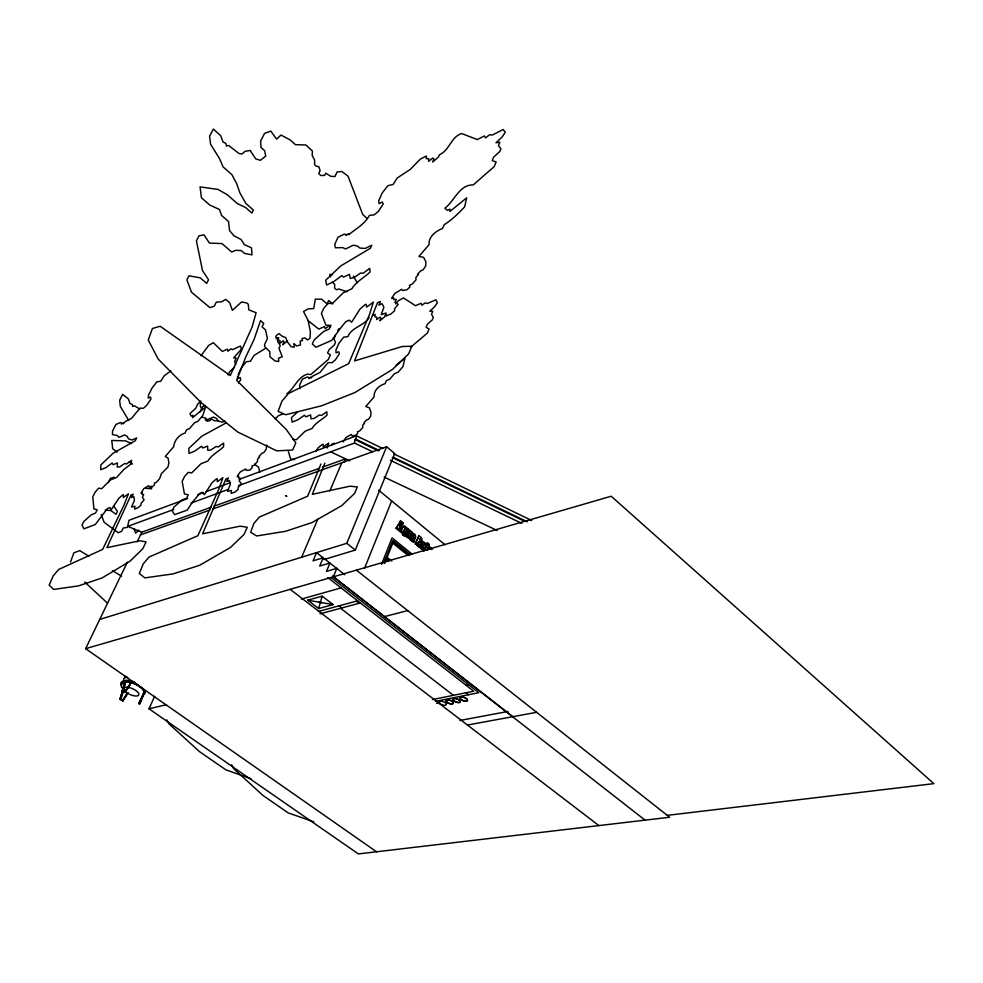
<?xml version="1.0" encoding="UTF-8"?>
<svg xmlns="http://www.w3.org/2000/svg" width="983" height="983" viewBox="0 0 983 983"><rect width="100%" height="100%" fill="white"/><g stroke="black" fill="none" stroke-linecap="round" stroke-linejoin="round"><path stroke-width="1.47" d="M237.616 376.292L237.517 378.75L240.184 377.583L240.712 379.696L238.476 383.063M200.507 402.563L200.299 406.176L202.191 409.53M418.955 541.608L417.492 545.737L419.077 547.039L420.908 543.611L420.343 542.014C423.894 542.161 421.584 536.337 418.905 535.932L415.244 543.918L417.591 545.135L418.955 541.608L417.492 545.737M266.798 445.078L266.11 449.342L263.825 452.573L261.81 453.347L259.143 456.296L259.561 457.009L257.571 459.221L257.472 461.531L254.167 465.266L251.931 466.102L252.09 467.933L249.657 470.144L246.217 470.341L245.652 468.94L240.245 471.975L237.935 475.182L237.21 476.755L238.685 476.214L238.562 477.971L240.479 478.303L239.213 481.068L241.413 483.611L238.181 487.457L238.156 489.362L235.023 492.041L231.177 493.429L231.374 490.456L227.577 491.34L230.341 484.287L229.322 480.54L226.754 481.51L228.363 478.021L225.93 478.93L202.596 533.806L240.024 526.188L247.274 527.232L244.067 534.383L230.44 547.482L199.696 565.274L173.131 573.875L144.845 577.893L139.34 573.482L143.272 563.812L148.998 557.091L197.878 535.698L218.73 489.399L222.908 477.677L217.28 481.707L217.243 478.758L216.113 479.188L212.082 482.653L204.317 494.695L202.756 492.237L199.942 493.282L192.521 502.03L187.286 510.042L174.605 514.65L172.16 510.853L173.979 507.019L182.15 499.892L186.647 498.221L188.281 494.768L184.448 493.957L182.162 481.449L184.472 476.583L188.208 472.368L191.673 472.921L201.06 463.706L207.941 461.015C211.714 454.576 218.447 451.762 223.571 446.774L223.632 443.1L218.177 446.97L216.149 446.454L210.829 449.944L207.769 450.398L207.622 446.049L202.805 447.978L201.601 446.221L194.745 451.111L189.019 453.409L188.81 448.395L201.847 436.182L226.237 422.85M238.525 485.663L354.47 443.05L355.01 439.598L355.944 439.254L379.426 450.558M355.944 439.254L356.485 435.801L382.706 448.469M211.161 507.216L141.81 532.184L127.716 526.384L128.957 520.314L187.63 498.528M400.462 531.877L403.177 523.079L400.671 521.027L396.063 528.301L397.857 529.763L399.147 528.252L399.774 528.756L398.68 530.427L400.462 531.877L402.207 524.713M423.968 543.304C423.956 545.295 419.422 543.906 420.048 547.605A2.027 1.474 73.7 0 0 421.056 548.747L422.579 548.44L421.732 549.202L423.968 550.32C428.318 547.494 424.644 538.242 421.142 543.562L422.678 544.828L424.115 543.39L423.194 545.074M413.315 535.256L413.02 536.767L411.201 536.386M411.533 540.896L412.381 540.134L411.533 540.896L413.769 542.026L415.76 536.657L415.145 534.691L413.192 533.376C411.213 533.155 410.034 535.981 412.504 536.509L413.794 534.998L413.02 536.767M139.709 703.853L139.033 703.693L139.586 702.046L139.365 702.882M140.041 702.624L139.389 702.403L144.194 691.614L144.82 691.909L139.66 703.951L143.567 694.207M144.194 691.614L144.82 691.909M404.652 529.149L404.799 528.35M403.042 531.594L403.116 532.651L405.18 527.957L403.743 532.454L403.669 531.398M318.664 608.551L333.126 604.606L322.141 596.14L307.728 600.171L318.664 608.551L320.237 602.96L319.266 601.78L321.613 602.677L320.311 602.984M320.556 601.805L322.141 596.14M412.676 537.824L411.779 539.716L412 538.02M412.516 539.507L413.302 537.627L411.779 539.716M425.061 545.958L425.111 543.869M415.133 536.841L414.396 539.003M421.277 541.375L421.093 538.573M399.995 526.372L400.683 524.037L399.589 526.04M128.109 692.904L122.912 700.953L119.975 699.269L123.379 688.309M120.073 699.232L123.44 688.346M119.975 699.269L123.317 689.587M123.858 689.882L121.02 698.925L122.74 700.068L127.532 692.659M122.138 691.983L125.136 681.244L122.138 691.983L125.05 692.474L131.218 682.558L124.792 692.118L121.88 691.627L125.21 681.256M125.947 681.674L122.887 691.442L124.816 691.811L122.887 691.442L125.394 681.6M398.68 530.427L399.774 528.756M327.265 448.039L328.727 443.087L323.284 446.896L323.026 444.242L321.896 444.66L318.037 447.916L315.764 451.529M407.195 537.369L408.068 536.669L407.195 537.369L409.518 538.549L412.024 532.159L410.366 530.808L408.154 536.054L408.154 534.74M70.555 561.969L73.811 552.876L79.734 550.615L88.888 556.206M426.991 544.398L423.906 550.959L426.991 544.398L428.674 545.774L427.2 549.608M426.511 544.189L427.531 542.997L429.215 544.373L428.821 545.381L426.511 544.189L427.531 542.997M428.195 545.565L429.215 544.373M427.163 550.259L428.637 546.437L430.923 547.605L430.038 548.354L430.923 547.605M427.789 550.087L429.264 546.253M419.077 547.039L419.876 544.987M421.142 543.562L421.891 542.112L423.341 542.051M421.732 549.202L422.579 548.44M422.358 547.433C424.545 543.243 421.498 550.627 422.813 546.143L423.489 545.946M423.341 550.505L424.57 547.298M415.244 543.918L418.905 535.932M416.964 545.319L417.873 542.972M420.097 538.672L419.594 540.306M412.504 536.509L413.057 535.219M413.143 542.211L413.978 540.072M407.527 534.936L408.805 531.668M408.068 536.669C403.558 538.131 406.176 530.611 407.576 529.235L409.862 530.402L407.367 536.165M409.395 537.468L410.894 533.634M410.943 535.244L412.7 533.413M402.465 534.715L403.644 533.093L402.465 534.715L404.75 535.882L407.626 528.571L405.377 527.429L407.626 528.571M404.124 536.067L406.999 528.768M408.203 529.038L406.04 535.133L407.441 536.804M383.837 563.013L392.77 540.515L410.28 554.67M384.709 563.468L386.393 559.253L388.789 561.17M381.527 564.389L392.057 537.885L412.295 554.265M364.484 568.42L391.676 500.912M323.923 559.548L355.318 550.062L394.736 453.544L386.614 446.737L212.389 509.157M99.725 619.425L346.815 543.304L386.614 446.737M333.323 576.837L336.813 568.346L326.454 571.406L329.932 563.013L319.708 566.073L323.174 557.779L313.086 560.838L316.538 552.63L344.812 574.748M301.646 557.214L317.828 519.159M329.809 490.972L341.801 462.784M344.247 461.912L345.537 458.864L322.424 467.183M343.264 441.822L346.004 437.41L351.287 434.511L351.963 435.764L355.453 435.481L357.763 433.405L357.468 431.77L359.68 430.935L362.764 427.47L362.69 425.381L364.558 423.329L364.079 422.69L366.573 419.95L368.564 419.2L370.652 416.214L371.033 412.344L369.424 407.896L365.787 406.507L374.081 396.911C373.651 390.312 379.229 385.348 385.103 383.689L386.442 380.519L389.71 379.217L394.515 373.626L398.238 372.139L402.993 366.487L404.947 358.414L396.137 365.086M320.95 464.025L307.654 496.194L259.254 517.132L253.921 523.386L250.665 532.221L256.674 535.968L285.353 531.336L311.808 522.661L341.752 505.631L354.617 493.429L357.321 486.904L349.887 486.216L312.324 494.326L324.857 463.128M385.385 314.941L384.513 316.956L379.807 320.839L380.974 318.16L380.077 317.128L376.661 319.598L376.772 317.165L374.904 316.809L375.113 314.314L372.618 315.408M331.369 445.41L331.922 444.132L334.331 443.235M335.4 335.51L333.913 338.828L335.461 342.391L334.306 344.984L329.072 349.665L327.572 353.02L330.386 354.937L328.383 359.422L310.714 374.609L307.593 374.068C297.505 377.017 294.728 388.088 286.864 393.728M356.387 570.14L669.656 817.254L358.377 853.92L148.986 708.804L154.675 696.271M405.991 527.244C404.234 522.501 398.766 533.032 403.644 533.093M139.033 703.693L143.543 693.961L139.156 703.619M238.23 374.326L241.13 368.22L246.205 361.744L250.333 361.314L254.056 355.428L265.078 348.621M228.142 374.867L229.678 371.648L234.544 367.2M376.55 851.782L85.619 648.669L127.348 562.178M137.202 541.731L141.81 532.184M200.041 411.926L202.633 406.557L205.128 405.488M108.413 482.432L110.489 478.279L114.335 477.197M397.857 529.763L398.52 528.449L399.147 528.952M396.063 528.301L400.671 521.027M124.792 691.762L131.218 682.558L124.988 692.351L121.978 691.565M122.543 701.039L127.679 692.941M337.611 330.62L339.086 328.469M395.571 303.808L398.471 300.675L403.485 297.947L415.502 305.713L421.093 303.28L421.928 305.246L425.197 302.862L427.2 303.55L435.887 299.79L437.398 302.715L434.695 306.696L429.78 311.193L432.803 311.193L431.525 314.253L433.356 317.46L432.36 319.844L427.384 324.23L426.094 327.302L429.092 328.986L427.384 333.114L410.538 347.331M420.233 542.456L420.933 542.1M287.626 340.671L282.723 344.812L284.062 341.912L283.276 340.769L279.75 343.374L280.044 340.72L278.25 340.29L278.656 337.574L276.137 338.717M369.153 317.497C363.919 326.196 351.754 326.934 347.884 336.653L343.681 337.144L338.975 343.178L335.965 349.96L336.075 352.872L338.717 351.742L339.43 353.671L335.35 359.901L331.971 362.69L328.113 362.604L319.893 372.532L312.717 376.108L311.07 378.086L310.898 377.079L308.834 378.492L308.576 377.325L307.36 377.054L302.383 379.131L299.582 385.348L300.024 388.641M200.95 355.76L208.703 345.389L213.348 342.698L222.367 351.459L227.454 349.112L227.872 351.238L231.005 348.842L232.59 349.665L240.503 346.041L241.351 349.211L233.647 357.898L236.203 358.021L234.679 361.216L235.748 364.705M138.701 530.132L135.629 533.179L134.106 528.915M275.129 418.93L278.398 415.723L282.895 413.904M200.913 401.039L197.792 403.976L195.703 408.301L189.952 413.585L191.194 416.153L193.073 415.354L192.607 417.64L205.607 407.036L202.756 415.539L197.878 421.351L194.511 422.764L189.608 428.502L186.647 429.743L185.037 433.048C179.017 434.867 174.286 440.273 173.733 446.638L165.279 456.493L168.154 458.139L168.855 462.944L167.958 467.048L161.421 473.659L159.602 478.696L156.469 482.248L154.478 483.022L154.478 484.791L152.205 486.892L149.219 487.027L148.826 485.663L143.923 488.514L140.95 493.097L142.265 492.581L142.043 494.289L143.678 494.633L142.388 497.287L144.108 499.769L141.036 503.431L140.876 505.274L137.976 507.806L134.548 509.108L134.929 506.233L131.575 507.031L134.462 500.273L133.848 496.636L131.538 497.521L133.184 494.179L131.022 495.027L106.914 547.642L139.881 540.785L146.086 541.866L142.805 548.711L130.088 561.133L102.195 577.893L78.542 585.88L53.647 589.431L49.15 585.131L53.229 575.866L58.673 569.452L102.674 549.411L124.03 505.029L128.478 493.761L123.305 497.582L123.489 494.732L122.47 495.125L118.722 498.418L111.128 509.944L109.949 507.547L107.442 508.518L95.253 524.541L83.899 528.817L82.031 525.119L83.887 521.432L91.493 514.662L95.523 513.101L97.182 509.796L93.901 508.948L92.783 496.82L95.142 492.151L98.681 488.121L101.654 488.711L110.477 479.937L116.645 477.431L123.76 469.555L131.243 463.878L131.562 460.327L126.537 463.988L124.804 463.46L119.938 466.753L117.247 467.146L117.432 462.919L113.094 464.726L112.173 463.005L105.857 467.638L100.708 469.763L100.868 464.898L113.082 453.261L135.261 440.74L136.649 437.963L131.82 440.028L128.441 438.774L127.065 436.219L124.522 434.941L118.968 437.337L117.235 435.543L112.443 434.523L112.566 430.984L115.859 424.521L120.368 422.53L121.351 422.874L121.388 424.115L123.342 422.715L123.342 423.784L125.025 421.768L131.611 418.279L140.028 408.105L143.285 408.35L146.541 405.549L150.915 399.098L150.608 397.034L148.212 398.115L148.556 395.006L152.107 387.941L156.985 381.736L160.61 381.404L164.272 375.739L170.845 370.96M297.702 411.84L291.472 417.591L292.086 422.137L297.788 419.888L304.447 415.244L305.824 416.804L310.616 414.912L311.107 418.856L314.204 418.353L319.389 415.035L321.515 415.44L326.811 411.779L327.032 415.109C322.154 419.827 315.654 422.334 312.115 428.477L305.271 431.119L296.362 439.745L292.75 439.352M423.82 544.889L421.572 544.521L420.675 547.42A2.04 1.474 73.7 0 0 421.682 548.563L422.002 548.649M413.634 536.583L411.373 536.202L410.464 539.102A2.04 1.487 73.3 0 0 411.484 540.245L412.381 540.134M422.186 546.327L422.862 546.118M411.754 540.331L410.857 540.441A2.04 1.487 73.3 0 1 409.837 539.286L410.181 537.209L411.373 536.202M430.038 548.354L431.697 548.858M430.665 548.17L432.569 549.104M224.91 421.068L222.219 422.174L218.238 420.957L216.457 418.365L213.422 417.087L207.266 419.68L205.128 417.861L202.424 417.394M403.116 532.651L403.853 532.405M403.03 533.29C399.282 533.757 401.617 525.143 404.332 526.433M197.644 494.805L203.37 492.68M206.233 491.611L230.563 482.579M239.152 479.385L356.485 435.801M127.716 526.384L173.77 509.464M191.034 503.112L228.449 489.362M214.061 506.184L319.536 468.227M140.495 534.912L209.858 510.066M403.177 523.079L400.044 521.223M404.824 528.522L405.451 528.338M402.833 532.282L403.485 532.258M409.862 530.402L407.576 529.235M409.739 531.004L410.366 530.808M411.398 532.356L412.024 532.159M407.22 535.846L407.847 535.661M407.245 536.018L407.871 535.821M407.54 536.251L408.277 536.005M413.425 535.403L414.052 535.219M413.474 535.588L414.089 535.391M411.472 539.311L412.098 539.126M411.521 539.495L412.147 539.298M419.839 539.311L420.466 539.114M418.709 542.309L419.336 542.125M420.613 542.444L421.24 542.26M423.612 543.71L424.238 543.525M420.957 544.705L421.572 544.521M423.648 543.894L424.275 543.71M428.674 545.774L426.364 544.582M85.619 648.669L611.217 496.231L933.85 783.648L667.248 815.349M430.615 548.735L430.149 548.993M301.339 599.089L341.04 587.908M318.443 611.438L357.615 600.81M320.016 613.822L360.356 602.948M384.304 616.624L407.687 610.603M148.986 708.804L166.004 704.786M466.077 685.274L468.645 684.746M432.471 699.552L473.708 691.209L327.843 577.623M435.457 701.37L478.807 692.671L331.345 577.697M459.933 720.453L507.941 711.471M467.466 725.024L536.632 712.319M127.2 527.416L123.231 528.031L121.634 531.287L118.267 532.761L104.124 522.28L101.163 514.441M218.177 420.699L214.81 420.835L210.841 418.869L209.969 420.699L206.946 421.142L205.25 419.778M105.181 510.116L110.956 510.57L115.969 514.318L117.407 511.406L113.598 505.926M145.705 488.268L151.554 488.797L151.382 486.094M294.605 459.614L290.612 459L288.363 451.48M332.684 274.798L329.833 274.355L330.62 276.973M307.728 600.171L319.229 602.223M321.576 602.591L333.126 604.606M412.565 533.56L413.831 534.187M346.925 291.754L338.828 288.99L336.456 289.764L334.576 288.105L334.736 284.419L332.205 282.195M313.761 821.776L288.277 812.941L262.965 795.456L233.622 768.608L231.57 764.774M251.083 778.769L225.807 769.787L199.426 751.577L168.892 723.758L166.778 719.839M330.485 327.007L328.58 326.209L325.176 328.752L324.513 326.577L318.836 329.108L307.667 320.335M131.611 443.628L125.591 440.876L111.743 440.445L112.701 448.739L117.026 452.057M330.62 451.811L349.678 460.818M384.144 477.099L497.201 530.488M355.01 439.598L378.492 450.902M392.303 457.55L524.873 521.395M354.47 443.05L372.446 451.676M390.423 460.314L521.789 523.386M393.741 453.802L531.729 520.499M393.237 457.218L527.207 521.776M112.406 570.607L121.56 576.198M120.344 699.183L122.912 700.953M290.145 589.358L598.893 825.585M129.289 461.605L132.472 464.05M339.086 605.835L341.814 607.936M340.597 608.268L453.384 695.325M466.028 692.769L468.559 694.723M356.362 601.141L359.114 603.279M332.979 576.431L513.028 716.902M332.487 576.112L645.081 820.154M139.807 409.075L134.425 405.782L132.631 406.421L132.386 404.505L130.075 403.558L128.318 398.865L122.642 394.392L119.656 400.228L120.319 406.397L128.736 420.441M346.815 543.304L355.318 550.062M254.622 464.173L258.713 467.441L259.721 472.442M385.963 557.668L389.379 560.408M385.139 559.622L387.535 561.539M391.799 561.109L387.13 557.373L393.2 542.088L409.321 555.125M393.102 543.39L408.068 555.481M396.677 528.104L398.484 529.567M399.307 530.242L401.089 531.692M407.822 537.173L409.518 538.549M412.16 540.711L413.769 542.026M415.87 543.734L417.591 545.135M418.119 545.553L419.704 546.855M422.358 549.018L423.968 550.32M403.079 534.531L404.75 535.882M426.905 543.181L428.588 544.557M427.138 544.004L428.821 545.381M411.57 535.059L413.118 536.325M421.768 543.378L423.317 544.643M378.639 490.198L445.078 544.803M332.672 303.98L328.678 300.503L327.106 303.956L321.638 299.188L315.322 299.139L313.724 308.601L308.195 308.871L303.501 311.488L308.195 320.642L310.37 331.726L310.026 338.189L307.495 340.007L305 337.882L301.928 338.533L302.555 340.523L300.245 341.015L300.429 345.021L296.608 345.967L293.806 343.583L294.249 347.146L291.349 346.888L286.827 341.224L285.881 337.661L282.109 336.174L279.074 333.606L276.42 335.363L275.67 336.96L277.575 338.57L277.673 341.593L280.29 345.574L278.988 348.375L282.293 356.804L278.521 358.131L278.754 361.523L274.945 360.908L269.956 356.743L269.772 351.656L264.722 346.557L264.599 344.554L267.425 338.521L265.471 329.784L262.056 326.909L263.751 323.358L260.532 320.63L254.069 339.516L245.775 356.976L236.694 380.36L286.36 429.596L295.809 442.915L292.651 450.03L276.801 450.865L237.911 432.127L201.097 402.551L158.202 359.078L148.261 340.044L152.414 328.506L160.131 326.245L230.28 375.555L252.127 327.044L256.096 312.717L248.797 309.878L248.269 304.251L246.721 302.936L241.523 301.965L232.381 310.358L229.666 302.715L225.721 299.397L221.433 301.818L216.309 302.125L214.306 306.155L209.969 307.667L191.501 292.209L186.868 279.836L188.92 275.805L200.163 277.82L206.713 283.35L208.531 279.75L202.51 270.595L196.428 240.884L199.045 235.773L203.997 234.876L209.44 243.059L221.937 243.587L231.705 251.992L235.773 250.296L241.29 250.616L244.521 253.405L252.017 254.855L251.501 247.814L244.263 244.62L241.204 239.557L233.991 235.822L229.531 230.55L228.523 221.519L221.617 215.523L219.442 209.453L209.871 205.115L201.429 197.78L200.065 186.893L217.907 189.4L227.233 194.683L237.468 203.665L245.541 207.474L251.881 213.041L253.368 210.055L245.922 203.506L239.84 192.766L236.719 183.747L231.939 174.716L223.055 166.852L219.43 158.46L210.559 144.182L209.6 136.133L213.348 129.08L220.696 135.654L223.03 141.97L226.004 143.518L226.348 146.025L228.646 145.459L238.943 153.483L241.904 154.012L245.148 151.284L250.186 150.485L255.727 158.914L260.348 160.327L265.729 156.137L264.636 150.682L260.95 147.364L260.63 141.073L264.501 133.479L270.78 131.083L276.616 139.119L281.003 135.052L290.292 139.991L295.404 144.661L305.885 144.993L312.385 150.952L312.189 155.523L314.634 160.069L314.585 164.689L316.157 166.127L318.934 166.766L320.114 170.637L318.701 173.573L320.851 175.539L324.636 175.416L325.692 173.192L330.706 176.276L334.92 176.571L337.12 171.927L341.875 171.521L348.043 176.19L362.715 214.466L367.126 218.484M84.71 581.997L107.135 602.837M423.992 542.493L424.693 543.181M404.615 526.716L405.008 527.478M353.389 276.162L357.222 282.76M121.585 687.633L121.265 685.421M420.245 543.157L420.282 543.796M120.774 684.782A13.16 5.112 23.9 0 1 134.118 683.308A13.16 5.112 23.9 0 1 144.169 694.49M121.548 685.016A12.3 4.78 23.9 0 1 134.032 683.64A12.3 4.78 23.9 0 1 143.432 694.084M123.539 679.253A12.251 4.792 24 0 1 127.692 677.287M122.15 682.239A12.263 4.78 24 0 1 134.683 682.227M144.71 690.25A12.263 4.78 24 0 1 144.059 692.659M121.831 682.927A12.263 4.768 24 0 1 137.276 684.303M143.579 689.353A12.263 4.768 24 0 1 143.739 693.347M121.646 684.868A12.263 4.768 23.9 0 1 132.619 682.927A12.263 4.768 23.9 0 1 144.194 692.88M124.509 677.189A12.238 4.792 24 0 1 125.197 676.12M437.275 703.324A3.772 1.634 20.3 0 0 436.833 703.14A3.785 1.647 20.3 0 1 437.238 703.41M428.625 158.693L428.613 161.286L432.803 158.066L433.995 159L432.655 162.048L438.418 157.083L439.426 154.798C449.649 150.313 450.656 137.215 461.543 133.516L477.308 139.549L484.336 135.937L485.528 137.878L489.583 134.732L492.2 135.101L503.161 129.498L505.287 132.324L502.043 137.055L495.973 142.756L499.856 142.203L498.406 145.693L500.949 148.789L499.806 151.529L493.638 157.12L492.176 160.647L496.132 161.912L494.179 166.631L473.253 184.902C459.147 184.558 454.588 201.11 444.869 208.175L447.4 210.387L450.005 209.121L449.907 211.48L466.679 197.804L464.615 206.848C458.385 213.618 451.725 219.885 444.083 224.837L442.522 228.486C435.813 231.128 428.428 236.559 429.067 244.644L418.918 256.428L423.636 257.349L425.909 261.92L425.614 266.209L423.083 269.809L420.564 270.952L417.505 274.343L418.144 274.945L415.846 277.489L416.042 279.774L412.258 284.05L409.469 285.303L409.911 287.048L407.048 289.678L402.612 290.538L401.678 289.272L395.08 293.266L392.512 296.841L391.787 298.525L393.618 297.702L393.704 299.446L396.235 299.41L394.969 302.359L398.176 304.411L394.502 308.785L394.724 310.665L391.013 313.884L386.208 315.973L386.061 313.024L381.257 314.597L383.886 307.188L382.068 303.71L378.86 305.135L380.47 301.437L377.46 302.776L354.531 360.921L402.194 346.532L411.816 346.213L408.621 353.868L392.586 369.338L354.924 392.536L321.625 405.795L285.721 414.74L278.115 411.361L281.949 401.138L288.437 393.519L348.67 363.661L369.534 314.363L373.368 302.125L366.622 307.126L366.192 304.263L364.779 304.89L360.036 309.031L351.607 322.252L349.272 320.139L345.783 321.687C340.634 327.781 336.284 334.011 331.652 340.413L315.948 347.257L312.324 344.001L314.167 339.921L323.751 331.443L329.305 328.986L330.964 325.312L325.938 325.238L321.404 313.491L323.751 308.33L327.99 303.526L332.512 303.415L343.374 292.688L351.865 288.769C356.313 281.322 364.177 277.857 370.112 271.947L369.706 268.384L363.194 273.188L360.503 273.077L354.126 277.476L350.255 278.508L349.506 274.318L343.571 277.108L341.789 275.645L333.642 281.691L326.614 284.996L325.692 280.192L340.806 265.889L370.382 248.294L371.746 245.246L365.135 248.441L359.852 248.035L357.222 245.885L353.167 245.246L345.611 248.945L342.649 247.618L335.387 247.777L334.736 244.325L338.005 237.247L344.099 234.212L345.635 234.31L345.991 235.502L348.51 233.671L348.768 234.704C356.03 228.609 364.619 224.321 369.436 215.375L374.277 214.822L378.394 211.284L383.247 203.96L382.289 202.031L379.02 203.678L378.762 200.593L382.264 192.889L387.904 185.676L393.151 184.435L397.144 178.046L410.402 169.309L420.22 159.185L426.401 155.978L426.253 158.656L428.625 158.693M401.31 523.853L400.278 527.343L399.676 526.851L401.31 523.853M286.643 496.341L285.844 495.715L286.643 496.341M125.357 691.577A8.208 3.182 23.9 0 0 138.394 695.46A8.208 3.182 23.9 0 0 130.149 687.805A8.208 3.182 23.9 0 0 125.357 691.577M461.555 699.798A3.834 1.683 19.9 0 0 467.466 700.388A3.834 1.683 19.9 0 0 462.575 697.058A3.834 1.683 19.9 0 0 461.555 699.798M461.519 699.896A3.846 1.696 19.9 0 0 467.441 700.486A3.846 1.696 19.9 0 0 462.538 697.144A3.846 1.696 19.9 0 0 461.519 699.896M454.085 700.965A3.821 1.671 20 0 0 460.204 701.997A3.821 1.671 20 0 0 455.842 698.544A3.821 1.671 20 0 0 454.085 700.965A3.821 1.683 20 0 0 460.167 702.095A3.821 1.683 20 0 0 455.817 698.63A3.821 1.683 20 0 0 454.048 701.063M447.167 702.354A3.797 1.659 20.1 0 0 453.237 703.373A3.797 1.659 20.1 0 0 448.887 699.933A3.797 1.659 20.1 0 0 447.167 702.354A3.809 1.671 20.1 0 0 453.212 703.472A3.809 1.671 20.1 0 0 448.862 700.031A3.809 1.671 20.1 0 0 447.118 702.44M440.224 703.73A3.785 1.647 20.2 0 0 446.27 704.75A3.785 1.647 20.2 0 0 441.92 701.334A3.785 1.647 20.2 0 0 440.224 703.73"/></g></svg>
